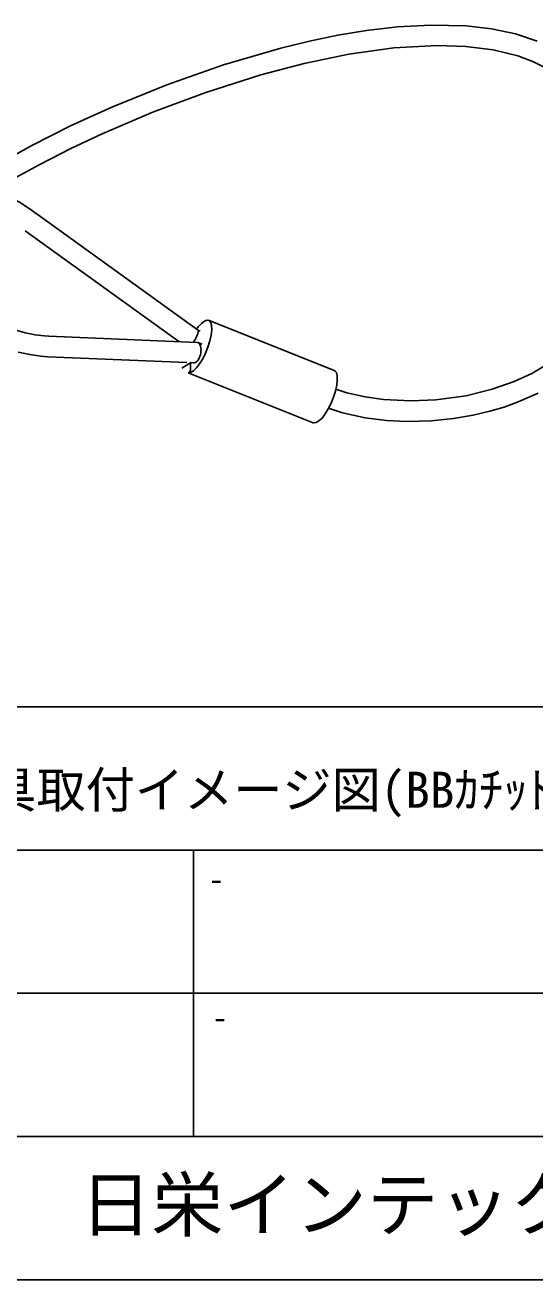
# Model space of a CAD drawing. Units: millimetres on the paper. Extents: x -143 to 139, y -96 to 99.
# Drawn here: x 81.8 to 106.7, y -96.5 to -35.2 of the extents above; entities that cross this region are included whole.
import ezdxf
from ezdxf.enums import TextEntityAlignment as Align

# ---------------------------------------------------------------- set-up
doc = ezdxf.new("R2010")
doc.units = ezdxf.units.MM
doc.layers.add('0-0_文字･図枠･寸法', color=7, linetype='Continuous')
doc.layers.add('0-1_BBカチットワイヤー', color=7, linetype='Continuous')
doc.styles.add('ＭＳ ゴシック', font='')
doc.styles.get('ＭＳ ゴシック').set_extended_font_data('MS Gothic')

msp = doc.modelspace()

# ---------------------------------------------------------------- linework, layer by layer
at = {"layer": '0-0_文字･図枠･寸法'}
for p, q in [((139.313, -75.472), (60.813, -75.472)), ((90.013, -89.472), (90.013, -75.472)), ((139.313, -82.472), (60.813, -82.472)), ((139.313, -89.472), (29.313, -89.472)), ((-142.687, -96.472), (139.313, -96.472))]:
    msp.add_line(p, q, dxfattribs=at)
msp.add_lwpolyline([(139.313, -68.472), (29.313, -68.472), (29.313, -96.472)], dxfattribs=at)
at = {"layer": '0-1_BBカチットワイヤー'}
for p, q in [((90.261, -50.097), (82.385, -44.408)), ((81.8, -45.218), (89.301, -50.637)), ((96.886, -52.041), (90.756, -49.595)), ((90.351, -50.133), (90.26, -50.097)), ((90.187, -50.674), (82.956, -50.375)), ((90.439, -50.766), (90.234, -50.684)), ((82.915, -51.374), (89.692, -51.655)), ((89.798, -51.725), (89.444, -51.929)), ((89.871, -52.031), (89.871, -51.657)), ((89.871, -51.662), (90.024, -51.668)), ((89.999, -51.667), (90.069, -51.695)), ((89.756, -52.157), (95.867, -54.596))]:
    msp.add_line(p, q, dxfattribs=at)
for points in [[(105.74, -35.606), (104.575, -35.359), (103.325, -35.215), (101.607, -35.173), (99.986, -35.264), (98.473, -35.439), (97.066, -35.67), (95.684, -35.955), (94.289, -36.295), (91.482, -37.116), (88.726, -38.087), (86.031, -39.184), (84.055, -40.085), (82.124, -41.055), (80.244, -42.094), (78.352, -43.247), (77.064, -44.105), (75.797, -45.031), (75.421, -45.337)], [(106.802, -35.958), (105.74, -35.606)], [(75.918, -46.221), (76.669, -45.627), (77.889, -44.753), (79.363, -43.79), (80.925, -42.854), (82.484, -41.994), (84.034, -41.206), (85.567, -40.483), (88.072, -39.416), (90.621, -38.46), (93.31, -37.601), (95.423, -37.043), (97.61, -36.588), (99.794, -36.286), (101.931, -36.169), (103.314, -36.216), (104.643, -36.384), (105.846, -36.678), (106.625, -36.967), (107.293, -37.302)], [(90.901, -49.856), (90.858, -49.701), (90.782, -49.609), (90.677, -49.585), (90.549, -49.631), (90.405, -49.743), (90.252, -49.917), (90.169, -50.031)], [(82.956, -50.375), (82.733, -50.36), (82.284, -50.301), (81.806, -50.2), (81.303, -50.059)], [(89.758, -52.156), (89.76, -52.157), (89.877, -52.146), (90.014, -52.066), (90.164, -51.922), (90.318, -51.722), (90.468, -51.475), (90.607, -51.196), (90.726, -50.9), (90.819, -50.602), (90.881, -50.319), (90.909, -50.066), (90.901, -49.856)], [(90.187, -50.674), (90.19, -50.674), (90.235, -50.685), (90.277, -50.71), (90.313, -50.749), (90.343, -50.802), (90.366, -50.865), (90.381, -50.938), (90.387, -51.017), (90.385, -51.102), (90.375, -51.188), (90.356, -51.274), (90.329, -51.357), (90.296, -51.434), (90.257, -51.504)], [(108.694, -50.478), (108.342, -50.865), (108.005, -51.183), (107.666, -51.461), (107.187, -51.801), (106.529, -52.188), (105.673, -52.589), (104.608, -52.966), (103.331, -53.279), (101.855, -53.484), (100.624, -53.533), (99.301, -53.463), (98.4, -53.34), (97.503, -53.142), (96.966, -52.962)], [(81.467, -51.146), (82.023, -51.27), (82.56, -51.348), (82.915, -51.374)], [(95.867, -54.596), (95.89, -54.603), (96.007, -54.592), (96.145, -54.512), (96.294, -54.368), (96.448, -54.167), (96.599, -53.921), (96.737, -53.642), (96.856, -53.346), (96.949, -53.048), (97.011, -52.765), (97.039, -52.512), (97.031, -52.302)], [(96.607, -53.892), (97.3, -54.119), (98.395, -54.352), (99.44, -54.482), (100.426, -54.53), (101.635, -54.501), (102.717, -54.392), (103.666, -54.231), (104.48, -54.041), (105.192, -53.83), (105.874, -53.585), (106.838, -53.153)]]:
    msp.add_lwpolyline(points, dxfattribs=at)
for centre, radius, start, end in [((75.366, -53.96), 11.854, 53.69195, 65.16961), ((88.926, -49.86), 1.355, 323.47394, 349.93102), ((89.738, -51.602), 0.137, 295.7424, 339.83587), ((89.746, -52.019), 0.126, 294.37478, 354.30569), ((89.994, -51.378), 0.292, 275.88602, 334.4913), ((96.753, -52.286), 0.279, 356.78639, 61.46747)]:
    msp.add_arc(centre, radius, start, end, dxfattribs=at)

# ---------------------------------------------------------------- texts
at = {"layer": '0-0_文字･図枠･寸法', "style": 'ＭＳ ゴシック'}
for s, height, p in [('天井落下防止金具取付イメージ図(BBｶﾁｯﾄﾜｲﾔｰS・BBｸﾘｯﾊﾟｰ丸鋼φ9用)', 1.76, (63.15, -73.935)), ('-', 1.1, (90.765, -77.783)), ('-', 1.1, (90.936, -84.537)), ('日栄インテック株式会社', 2.566, (84.476, -94.836))]:
    msp.add_text(s, height=height, dxfattribs=at).set_placement(p, align=Align.BOTTOM_LEFT)

doc.saveas('drawing.dxf')
